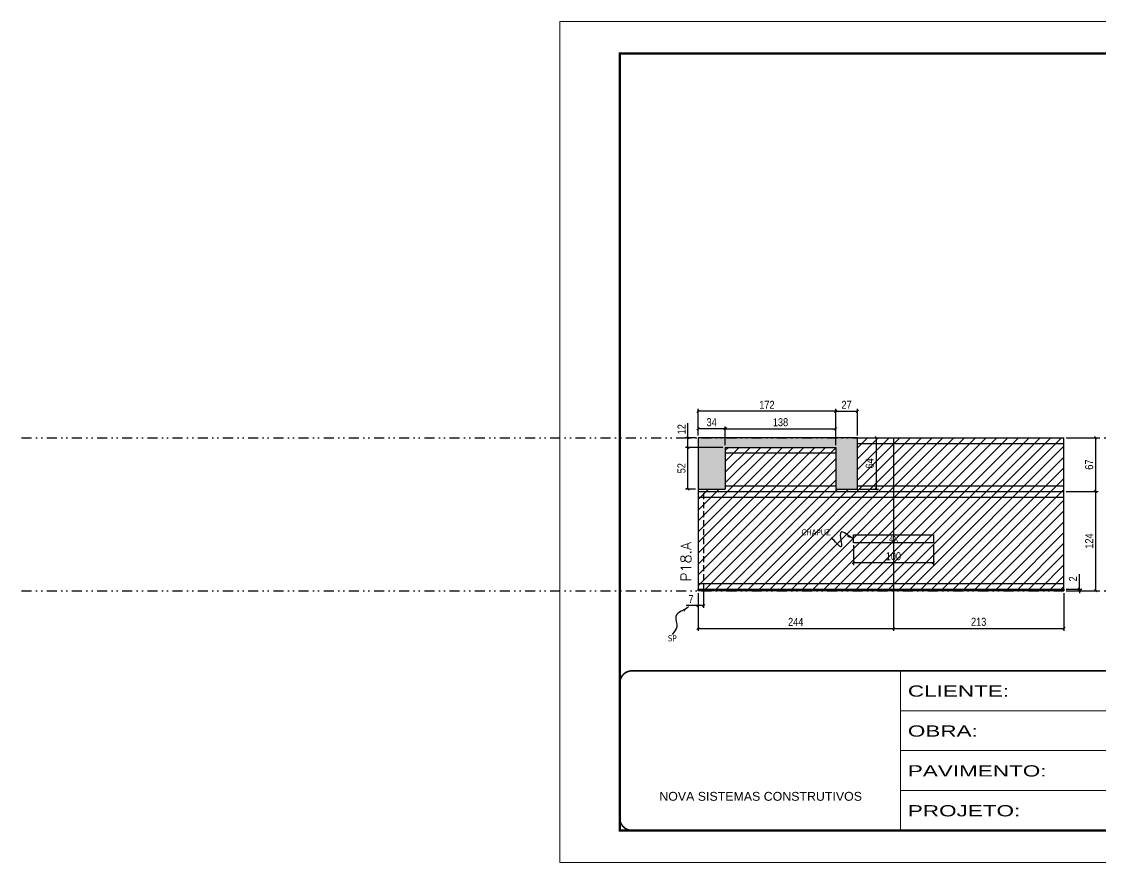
# Model space of a CAD drawing. Extents: x 13741 to 27878, y -21631 to 6985.
# Drawn here: x 13741 to 15089, y -4402 to -3352 of the extents above; entities that cross this region are included whole.
import ezdxf

# ---------------------------------------------------------------- set-up
doc = ezdxf.new("R2010")
doc.units = 0
for name, pattern in [('CONTINUO', [0]), ('DASHED', [0.75, 0.5, -0.25]), ('DIVIDE2', [0.625, 0.25, -0.125, 0, -0.125, 0, -0.125]), ('HIDDEN', [0.375, 0.25, -0.125])]:
    doc.linetypes.add(name, pattern=pattern)
for name, color, linetype in [('COTA', 241, 'Continuous'), ('Nível', 160, 'Continuous'), ('Painéis', 200, 'Continuous'), ('Romaneio', 10, 'Continuous'), ('SARR_2.2x10', 60, 'Continuous'), ('SARR_2.2x7', 40, 'Continuous'), ('Sarrafo de Pressão', 42, 'HIDDEN'), ('texto', 7, 'Continuous')]:
    doc.layers.add(name, color=color, linetype=linetype)
for name, color, linetype, lineweight in [('Folhas', 255, 'Continuous', 9), ('Hachura', 251, 'Continuous', 9), ('SARRAFO DE PRESSAO', 251, 'DASHED', 9), ('Texto Seção', 7, 'Continuous', 15)]:
    doc.layers.add(name, color=color, linetype=linetype, lineweight=lineweight)
doc.styles.add('ARIAL', font='arial.ttf')
doc.styles.add('COTA TECNICA', font='techl___.ttf', dxfattribs={"height": 10})
doc.styles.add('COTA TECNICA-50', font='techl___.ttf', dxfattribs={"height": 10})
doc.styles.add('REGUA-120', font='ROMANS.shx', dxfattribs={"height": 15})
doc.styles.get("Standard").update_dxf_attribs({"font": 'arial.ttf'})
doc.styles.add('Tecnologia', font='')
doc.styles.get('Tecnologia').set_extended_font_data('Forgotten Futurist')
doc.dimstyles.new('COTA PAINEL-50', dxfattribs={"dimtxt": 10, "dimasz": 3, "dimexe": 3, "dimexo": 3, "dimgap": 3, "dimtad": 1, "dimdec": 1, "dimzin": 12, "dimdsep": 46, "dimtxsty": 'COTA TECNICA-50', "dimblk1": 'OBLIQUE', "dimblk2": 'OBLIQUE', "dimsah": 1, "dimcen": 0.9, "dimclrd": 4, "dimclre": 4, "dimclrt": 240, "dimadec": 1, "dimazin": 3, "dimtfac": 1, "dimtdec": 1, "dimtmove": 0, "dimatfit": 3, "dimfxl": 1, "dimtolj": 1, "dimtzin": 12, "dimarcsym": 0})
doc.dimstyles.new('PAINEL', dxfattribs={"dimtxt": 10, "dimasz": 3, "dimexe": 3, "dimexo": 3, "dimgap": 3, "dimtad": 1, "dimdec": 1, "dimzin": 12, "dimdsep": 46, "dimtxsty": 'COTA TECNICA', "dimblk1": 'OBLIQUE', "dimblk2": 'OBLIQUE', "dimsah": 1, "dimcen": 0.9, "dimclrd": 4, "dimclre": 4, "dimclrt": 240, "dimadec": 1, "dimazin": 3, "dimtfac": 1, "dimtdec": 1, "dimtmove": 0, "dimatfit": 3, "dimfxl": 1, "dimtolj": 1, "dimtzin": 12, "dimarcsym": 0})
doc.dimstyles.get("Standard").update_dxf_attribs({"dimtxt": 0.18, "dimasz": 0.18, "dimexe": 0.18, "dimexo": 0.0625, "dimgap": 0.09, "dimtad": 0, "dimtih": 1, "dimtoh": 1, "dimdec": 4, "dimzin": 0, "dimdsep": 46, "dimtxsty": 'Standard', "dimcen": 0.09, "dimadec": 0, "dimazin": 0, "dimtfac": 1, "dimtdec": 4, "dimtofl": 0, "dimtmove": 0, "dimatfit": 3, "dimfxl": 1, "dimtolj": 1, "dimtzin": 0, "dimarcsym": 0})

# ---------------------------------------------------------------- blocks, each defined once
blk = doc.blocks.new('9999999999')
at = {"color": 30, "linetype": 'CONTINUO'}
for p, q in [((98564.6, 34230.2), (98564.6, 34429.4)), ((98564.6, 34379.6), (99584, 34379.6)), ((98564.6, 34329.8), (99488, 34329.8)), ((99584, 34329.8), (99488, 34329.8)), ((99488, 34329.8), (99488, 34230.2)), ((98564.6, 34280), (99488, 34280))]:
    blk.add_line(p, q, dxfattribs=at)
at = {"color": 30, "linetype": 'CONTINUO', "const_width": 2}
blk.add_lwpolyline([(99584, 34230.2), (99584, 34414.4, 0.414214), (99569, 34429.4), (98229, 34429.4, 0.414214), (98214, 34414.4), (98214, 34245.2, 0.414214), (98229, 34230.2), (99584, 34230.2)], format="xyb", dxfattribs=at)
at = {"layer": 'Folhas'}
blk.add_lwpolyline([(98139, 34190.2), (99624, 34190.2), (99624, 35240.2), (98139, 35240.2)], close=True, dxfattribs=at)
at = {"layer": 'Folhas', "color": 30, "const_width": 3}
blk.add_lwpolyline([(98214, 34230.2), (99584, 34230.2), (99584, 35200.2), (98214, 35200.2)], close=True, dxfattribs=at)
at = {"color": 7, "linetype": 'Continuous', "ltscale": 5, "style": 'ARIAL'}
for s, height, p in [('SKR', 15.48, (98837.7, 34393.1)), ('LEAF LOEFGREN', 15.483, (98837.7, 34343.3)), ('2° SUBSOLO SUPERIOR', 15.483, (98837.7, 34293.5)), ('NOVA SISTEMAS CONSTRUTIVOS', 11.059, (98263.2, 34267.2)), ('PILARES', 15.48, (98837.7, 34243.7))]:
    blk.add_text(s, height=height, dxfattribs=at).set_placement(p)
at = {"layer": 'Folhas', "color": 7, "style": 'Tecnologia', "width": 1.5}
for s, p in [('CLIENTE:', (98573.7, 34397.2)), ('OBRA:', (98573.7, 34347.3)), ('PAVIMENTO:', (98573.7, 34297.5)), ('PROJETO:', (98573.7, 34247.7))]:
    blk.add_text(s, height=14, dxfattribs=at).set_placement(p)
blk = doc.blocks.new('_Oblique')
at = {"color": 0, "linetype": 'ByBlock', "lineweight": -2}
blk.add_line((-0.5, -0.5), (0.5, 0.5), dxfattribs=at)
blk = doc.blocks.new('*D1737')
at = {"layer": 'COTA', "color": 4, "lineweight": -2, "transparency": 16777216}
for p, q in [((14586.1, -4066.2), (14586.1, -4084.7)), ((14593.1, -4064.2), (14593.1, -4084.7)), ((14586.1, -4081.7), (14571.4, -4081.7)), ((14593.1, -4081.7), (14586.1, -4081.7))]:
    blk.add_line(p, q, dxfattribs=at)
at = {"layer": 'Defpoints', "color": 0, "transparency": 16777216}
for p in [(14586.1, -4063.2), (14593.1, -4061.2), (14586.1, -4081.7)]:
    blk.add_point(p, dxfattribs=at)
at = {"layer": 'COTA', "color": 4, "lineweight": -2, "transparency": 16777216, "xscale": 3, "yscale": 3, "zscale": 3, "rotation": 180}
blk.add_blockref('_Oblique', (14586.1, -4081.7), dxfattribs=at)
at = {"layer": 'COTA', "color": 4, "lineweight": -2, "transparency": 16777216, "xscale": 3, "yscale": 3, "zscale": 3}
blk.add_blockref('_Oblique', (14593.1, -4081.7), dxfattribs=at)
at = {"layer": 'COTA', "color": 240, "transparency": 16777216, "insert": (14577.3, -4073.6), "char_height": 10, "attachment_point": 5, "style": 'COTA TECNICA-50'}
blk.add_mtext('\\A1;7', dxfattribs=at)
blk = doc.blocks.new('*D1738')
at = {"layer": 'Defpoints', "color": 0, "linetype": 'ByBlock', "transparency": 16777216}
for p in [(15043.1, -3939.2), (15082.8, -3939.2), (15043.1, -4063.2)]:
    blk.add_point(p, dxfattribs=at)
at = {"layer": 'Romaneio', "color": 4, "linetype": 'ByBlock', "lineweight": -2, "transparency": 16777216}
for p, q in [((15046.1, -3939.2), (15085.8, -3939.2)), ((15082.8, -4063.2), (15082.8, -3939.2)), ((15046.1, -4063.2), (15085.8, -4063.2))]:
    blk.add_line(p, q, dxfattribs=at)
at = {"layer": 'Romaneio', "color": 4, "linetype": 'ByBlock', "lineweight": -2, "transparency": 16777216, "xscale": 3, "yscale": 3, "zscale": 3}
for p, rotation in [((15082.8, -3939.2), 90), ((15082.8, -4063.2), 270)]:
    blk.add_blockref('_Oblique', p, dxfattribs=dict(at, rotation=rotation))
at = {"layer": 'Romaneio', "color": 240, "linetype": 'ByBlock', "transparency": 16777216, "insert": (15074.7, -4001.2), "char_height": 10, "attachment_point": 5, "rotation": 90, "style": 'COTA TECNICA'}
blk.add_mtext('\\A1;124', dxfattribs=at)
blk = doc.blocks.new('*D1739')
at = {"layer": 'Defpoints', "color": 0, "linetype": 'ByBlock', "transparency": 16777216}
for p in [(15043.1, -3939.2), (15082.8, -3939.2), (15043.1, -4063.2)]:
    blk.add_point(p, dxfattribs=at)
at = {"layer": 'Romaneio', "color": 4, "linetype": 'ByBlock', "lineweight": -2, "transparency": 16777216}
for p, q in [((15046.1, -3939.2), (15085.8, -3939.2)), ((15082.8, -4063.2), (15082.8, -3939.2)), ((15046.1, -4063.2), (15085.8, -4063.2))]:
    blk.add_line(p, q, dxfattribs=at)
at = {"layer": 'Romaneio', "color": 4, "linetype": 'ByBlock', "lineweight": -2, "transparency": 16777216, "xscale": 3, "yscale": 3, "zscale": 3}
for p, rotation in [((15082.8, -3939.2), 90), ((15082.8, -4063.2), 270)]:
    blk.add_blockref('_Oblique', p, dxfattribs=dict(at, rotation=rotation))
at = {"layer": 'Romaneio', "color": 240, "linetype": 'ByBlock', "transparency": 16777216, "insert": (15074.7, -4001.2), "char_height": 10, "attachment_point": 5, "rotation": 90, "style": 'COTA TECNICA'}
blk.add_mtext('\\A1;124', dxfattribs=at)
blk = doc.blocks.new('*D1740')
at = {"layer": 'COTA', "color": 4, "lineweight": -2, "transparency": 16777216}
for p, q in [((15062.4, -4061.2), (15062.4, -4042.4)), ((15046.1, -4061.2), (15065.4, -4061.2)), ((15046.1, -4063.2), (15065.4, -4063.2)), ((15062.4, -4063.2), (15062.4, -4061.2)), ((15062.4, -4063.2), (15062.4, -4066.2))]:
    blk.add_line(p, q, dxfattribs=at)
at = {"layer": 'Defpoints', "color": 0, "transparency": 16777216}
for p in [(15043.1, -4061.2), (15043.1, -4063.2), (15062.4, -4063.2)]:
    blk.add_point(p, dxfattribs=at)
at = {"layer": 'COTA', "color": 4, "lineweight": -2, "transparency": 16777216, "xscale": 3, "yscale": 3, "zscale": 3}
for p, rotation in [((15062.4, -4061.2), 270), ((15062.4, -4063.2), 90)]:
    blk.add_blockref('_Oblique', p, dxfattribs=dict(at, rotation=rotation))
at = {"layer": 'COTA', "color": 240, "transparency": 16777216, "insert": (15054.4, -4048.4), "char_height": 10, "attachment_point": 5, "rotation": 90, "style": 'COTA TECNICA-50'}
blk.add_mtext('\\A1;2', dxfattribs=at)
blk = doc.blocks.new('*D1744')
at = {"layer": 'COTA', "color": 4, "lineweight": -2, "transparency": 16777216}
for p, q in [((14586.1, -4066.2), (14586.1, -4113.2)), ((14830.1, -4064.2), (14830.1, -4113.2)), ((14586.1, -4110.2), (14830.1, -4110.2))]:
    blk.add_line(p, q, dxfattribs=at)
at = {"layer": 'Defpoints', "color": 0, "transparency": 16777216}
for p in [(14586.1, -4063.2), (14830.1, -4061.2), (14830.1, -4110.2)]:
    blk.add_point(p, dxfattribs=at)
at = {"layer": 'COTA', "color": 4, "lineweight": -2, "transparency": 16777216, "xscale": 3, "yscale": 3, "zscale": 3, "rotation": 180}
blk.add_blockref('_Oblique', (14586.1, -4110.2), dxfattribs=at)
at = {"layer": 'COTA', "color": 4, "lineweight": -2, "transparency": 16777216, "xscale": 3, "yscale": 3, "zscale": 3}
blk.add_blockref('_Oblique', (14830.1, -4110.2), dxfattribs=at)
at = {"layer": 'COTA', "color": 240, "transparency": 16777216, "insert": (14708.1, -4102.1), "char_height": 10, "attachment_point": 5, "style": 'COTA TECNICA-50'}
blk.add_mtext('\\A1;244', dxfattribs=at)
blk = doc.blocks.new('*D1745')
at = {"layer": 'COTA', "color": 4, "lineweight": -2, "transparency": 16777216}
for p, q in [((14830.1, -4064.2), (14830.1, -4113.2)), ((15043.1, -4066.2), (15043.1, -4113.2)), ((14830.1, -4110.2), (15043.1, -4110.2))]:
    blk.add_line(p, q, dxfattribs=at)
at = {"layer": 'Defpoints', "color": 0, "transparency": 16777216}
for p in [(14830.1, -4061.2), (15043.1, -4063.2), (15043.1, -4110.2)]:
    blk.add_point(p, dxfattribs=at)
at = {"layer": 'COTA', "color": 4, "lineweight": -2, "transparency": 16777216, "xscale": 3, "yscale": 3, "zscale": 3, "rotation": 180}
blk.add_blockref('_Oblique', (14830.1, -4110.2), dxfattribs=at)
at = {"layer": 'COTA', "color": 4, "lineweight": -2, "transparency": 16777216, "xscale": 3, "yscale": 3, "zscale": 3}
blk.add_blockref('_Oblique', (15043.1, -4110.2), dxfattribs=at)
at = {"layer": 'COTA', "color": 240, "transparency": 16777216, "insert": (14936.6, -4102), "char_height": 10, "attachment_point": 5, "style": 'COTA TECNICA-50'}
blk.add_mtext('\\A1;213', dxfattribs=at)
blk = doc.blocks.new('*D1746')
at = {"layer": 'COTA', "color": 4, "linetype": 'ByBlock', "lineweight": -2, "transparency": 16777216}
for p, q in [((14780.1, -4006.3), (14780.1, -4031.2)), ((14880.1, -4006.3), (14880.1, -4031.2)), ((14880.1, -4028.2), (14780.1, -4028.2))]:
    blk.add_line(p, q, dxfattribs=at)
at = {"layer": 'Defpoints', "color": 0, "linetype": 'ByBlock', "transparency": 16777216}
for p in [(14780.1, -4003.3), (14880.1, -4003.3), (14780.1, -4028.2)]:
    blk.add_point(p, dxfattribs=at)
at = {"layer": 'COTA', "color": 4, "linetype": 'ByBlock', "lineweight": -2, "transparency": 16777216, "xscale": 3, "yscale": 3, "zscale": 3, "rotation": 180}
blk.add_blockref('_Oblique', (14780.1, -4028.2), dxfattribs=at)
at = {"layer": 'COTA', "color": 4, "linetype": 'ByBlock', "lineweight": -2, "transparency": 16777216, "xscale": 3, "yscale": 3, "zscale": 3}
blk.add_blockref('_Oblique', (14880.1, -4028.2), dxfattribs=at)
at = {"layer": 'COTA', "color": 240, "linetype": 'ByBlock', "transparency": 16777216, "insert": (14830.1, -4020.1), "char_height": 10, "attachment_point": 5, "style": 'COTA TECNICA'}
blk.add_mtext('\\A1;100', dxfattribs=at)
blk = doc.blocks.new('*D1770')
at = {"layer": 'COTA', "color": 4, "lineweight": -2, "transparency": 16777216}
for p, q in [((14586.1, -3869.2), (14586.1, -3858)), ((14620.1, -3861), (14586.1, -3861)), ((14620.1, -3881.2), (14620.1, -3858))]:
    blk.add_line(p, q, dxfattribs=at)
at = {"layer": 'Defpoints', "color": 0, "transparency": 16777216}
for p in [(14586.1, -3861), (14586.1, -3872.2), (14620.1, -3884.2)]:
    blk.add_point(p, dxfattribs=at)
at = {"layer": 'COTA', "color": 4, "lineweight": -2, "transparency": 16777216, "xscale": 3, "yscale": 3, "zscale": 3, "rotation": 180}
blk.add_blockref('_Oblique', (14586.1, -3861), dxfattribs=at)
at = {"layer": 'COTA', "color": 4, "lineweight": -2, "transparency": 16777216, "xscale": 3, "yscale": 3, "zscale": 3}
blk.add_blockref('_Oblique', (14620.1, -3861), dxfattribs=at)
at = {"layer": 'COTA', "color": 240, "transparency": 16777216, "insert": (14603.1, -3852.8), "char_height": 10, "attachment_point": 5, "style": 'COTA TECNICA'}
blk.add_mtext('\\A1;34', dxfattribs=at)
blk = doc.blocks.new('*D1771')
at = {"layer": 'COTA', "color": 4, "lineweight": -2, "transparency": 16777216}
for p, q in [((14620.1, -3881.2), (14620.1, -3858)), ((14620.1, -3861), (14758.1, -3861)), ((14758.1, -3881.2), (14758.1, -3858))]:
    blk.add_line(p, q, dxfattribs=at)
at = {"layer": 'Defpoints', "color": 0, "transparency": 16777216}
for p in [(14758.1, -3861), (14620.1, -3884.2), (14758.1, -3884.2)]:
    blk.add_point(p, dxfattribs=at)
at = {"layer": 'COTA', "color": 4, "lineweight": -2, "transparency": 16777216, "xscale": 3, "yscale": 3, "zscale": 3, "rotation": 180}
blk.add_blockref('_Oblique', (14620.1, -3861), dxfattribs=at)
at = {"layer": 'COTA', "color": 4, "lineweight": -2, "transparency": 16777216, "xscale": 3, "yscale": 3, "zscale": 3}
blk.add_blockref('_Oblique', (14758.1, -3861), dxfattribs=at)
at = {"layer": 'COTA', "color": 240, "transparency": 16777216, "insert": (14689.1, -3852.8), "char_height": 10, "attachment_point": 5, "style": 'COTA TECNICA'}
blk.add_mtext('\\A1;138', dxfattribs=at)
blk = doc.blocks.new('*D1772')
at = {"layer": 'COTA', "color": 4, "lineweight": -2, "transparency": 16777216}
for p, q in [((14758.1, -3881.2), (14758.1, -3836.1)), ((14758.1, -3839.1), (14785.1, -3839.1)), ((14785.1, -3869.2), (14785.1, -3836.1))]:
    blk.add_line(p, q, dxfattribs=at)
at = {"layer": 'Defpoints', "color": 0, "transparency": 16777216}
for p in [(14785.1, -3839.1), (14785.1, -3872.2), (14758.1, -3884.2)]:
    blk.add_point(p, dxfattribs=at)
at = {"layer": 'COTA', "color": 4, "lineweight": -2, "transparency": 16777216, "xscale": 3, "yscale": 3, "zscale": 3, "rotation": 180}
blk.add_blockref('_Oblique', (14758.1, -3839.1), dxfattribs=at)
at = {"layer": 'COTA', "color": 4, "lineweight": -2, "transparency": 16777216, "xscale": 3, "yscale": 3, "zscale": 3}
blk.add_blockref('_Oblique', (14785.1, -3839.1), dxfattribs=at)
at = {"layer": 'COTA', "color": 240, "transparency": 16777216, "insert": (14771.6, -3831), "char_height": 10, "attachment_point": 5, "style": 'COTA TECNICA'}
blk.add_mtext('\\A1;27', dxfattribs=at)
blk = doc.blocks.new('*D1773')
at = {"layer": 'COTA', "color": 4, "lineweight": -2, "transparency": 16777216}
for p, q in [((14617.1, -3884.2), (14570.5, -3884.2)), ((14573.5, -3936.2), (14573.5, -3884.2)), ((14583.1, -3936.2), (14570.5, -3936.2))]:
    blk.add_line(p, q, dxfattribs=at)
at = {"layer": 'Defpoints', "color": 0, "transparency": 16777216}
for p in [(14573.5, -3884.2), (14620.1, -3884.2), (14586.1, -3936.2)]:
    blk.add_point(p, dxfattribs=at)
at = {"layer": 'COTA', "color": 4, "lineweight": -2, "transparency": 16777216, "xscale": 3, "yscale": 3, "zscale": 3}
for p, rotation in [((14573.5, -3884.2), 90), ((14573.5, -3936.2), 270)]:
    blk.add_blockref('_Oblique', p, dxfattribs=dict(at, rotation=rotation))
at = {"layer": 'COTA', "color": 240, "transparency": 16777216, "insert": (14565.4, -3910.2), "char_height": 10, "attachment_point": 5, "rotation": 90, "style": 'COTA TECNICA'}
blk.add_mtext('\\A1;52', dxfattribs=at)
blk = doc.blocks.new('*D1774')
at = {"layer": 'COTA', "color": 4, "lineweight": -2, "transparency": 16777216}
for p, q in [((14573.5, -3872.2), (14573.5, -3853.9)), ((14583.1, -3872.2), (14570.5, -3872.2)), ((14573.5, -3884.2), (14573.5, -3872.2)), ((14617.1, -3884.2), (14570.5, -3884.2))]:
    blk.add_line(p, q, dxfattribs=at)
at = {"layer": 'Defpoints', "color": 0, "transparency": 16777216}
for p in [(14573.5, -3872.2), (14586.1, -3872.2), (14620.1, -3884.2)]:
    blk.add_point(p, dxfattribs=at)
at = {"layer": 'COTA', "color": 4, "lineweight": -2, "transparency": 16777216, "xscale": 3, "yscale": 3, "zscale": 3}
for p, rotation in [((14573.5, -3872.2), 90), ((14573.5, -3884.2), 270)]:
    blk.add_blockref('_Oblique', p, dxfattribs=dict(at, rotation=rotation))
at = {"layer": 'COTA', "color": 240, "transparency": 16777216, "insert": (14565.5, -3861.5), "char_height": 10, "attachment_point": 5, "rotation": 90, "style": 'COTA TECNICA'}
blk.add_mtext('\\A1;12', dxfattribs=at)
blk = doc.blocks.new('*D1775')
at = {"layer": 'COTA', "color": 4, "lineweight": -2, "transparency": 16777216}
for p, q in [((14788.1, -3872.2), (14811.7, -3872.2)), ((14808.7, -3872.2), (14808.7, -3936.2)), ((14788.1, -3936.2), (14811.7, -3936.2))]:
    blk.add_line(p, q, dxfattribs=at)
at = {"layer": 'Defpoints', "color": 0, "transparency": 16777216}
for p in [(14785.1, -3872.2), (14785.1, -3936.2), (14808.7, -3936.2)]:
    blk.add_point(p, dxfattribs=at)
at = {"layer": 'COTA', "color": 4, "lineweight": -2, "transparency": 16777216, "xscale": 3, "yscale": 3, "zscale": 3}
for p, rotation in [((14808.7, -3872.2), 90), ((14808.7, -3936.2), 270)]:
    blk.add_blockref('_Oblique', p, dxfattribs=dict(at, rotation=rotation))
at = {"layer": 'COTA', "color": 240, "transparency": 16777216, "insert": (14800.6, -3904.2), "char_height": 10, "attachment_point": 5, "rotation": 90, "style": 'COTA TECNICA'}
blk.add_mtext('\\A1;64', dxfattribs=at)
blk = doc.blocks.new('*D1776')
at = {"layer": 'COTA', "color": 4, "lineweight": -2, "transparency": 16777216}
for p, q in [((15046.1, -3872.2), (15085.8, -3872.2)), ((15082.8, -3939.2), (15082.8, -3872.2)), ((15046.1, -3939.2), (15085.8, -3939.2))]:
    blk.add_line(p, q, dxfattribs=at)
at = {"layer": 'Defpoints', "color": 0, "transparency": 16777216}
for p in [(15043.1, -3872.2), (15082.8, -3872.2), (15043.1, -3939.2)]:
    blk.add_point(p, dxfattribs=at)
at = {"layer": 'COTA', "color": 4, "lineweight": -2, "transparency": 16777216, "xscale": 3, "yscale": 3, "zscale": 3}
for p, rotation in [((15082.8, -3872.2), 90), ((15082.8, -3939.2), 270)]:
    blk.add_blockref('_Oblique', p, dxfattribs=dict(at, rotation=rotation))
at = {"layer": 'COTA', "color": 240, "transparency": 16777216, "insert": (15074.7, -3905.7), "char_height": 10, "attachment_point": 5, "rotation": 90, "style": 'COTA TECNICA'}
blk.add_mtext('\\A1;67', dxfattribs=at)
blk = doc.blocks.new('*D1777')
at = {"layer": 'COTA', "color": 4, "lineweight": -2, "transparency": 16777216}
for p, q in [((14586.1, -3869.2), (14586.1, -3836.1)), ((14758.1, -3839.1), (14586.1, -3839.1)), ((14758.1, -3881.2), (14758.1, -3836.1))]:
    blk.add_line(p, q, dxfattribs=at)
at = {"layer": 'Defpoints', "color": 0, "transparency": 16777216}
for p in [(14586.1, -3839.1), (14586.1, -3872.2), (14758.1, -3884.2)]:
    blk.add_point(p, dxfattribs=at)
at = {"layer": 'COTA', "color": 4, "lineweight": -2, "transparency": 16777216, "xscale": 3, "yscale": 3, "zscale": 3, "rotation": 180}
blk.add_blockref('_Oblique', (14586.1, -3839.1), dxfattribs=at)
at = {"layer": 'COTA', "color": 4, "lineweight": -2, "transparency": 16777216, "xscale": 3, "yscale": 3, "zscale": 3}
blk.add_blockref('_Oblique', (14758.1, -3839.1), dxfattribs=at)
at = {"layer": 'COTA', "color": 240, "transparency": 16777216, "insert": (14672.1, -3831), "char_height": 10, "attachment_point": 5, "style": 'COTA TECNICA'}
blk.add_mtext('\\A1;172', dxfattribs=at)

msp = doc.modelspace()

# ---------------------------------------------------------------- hatches: boundary and pattern name
at = {"layer": 'COTA'}
h = msp.add_hatch(dxfattribs=at)
h.set_pattern_fill('AR-CONC', color=256, scale=0.03)
h.paths.add_polyline_path([(14785.15, -3872.17), (14586.15, -3872.17), (14586.15, -3936.17), (14620.15, -3936.17), (14620.15, -3884.17), (14758.15, -3884.17), (14758.15, -3936.17), (14785.15, -3936.17)])
at = {"layer": 'Hachura', "linetype": 'ByBlock'}
h = msp.add_hatch(dxfattribs=at)
h.set_pattern_fill('ANSI31', color=256, scale=3)
h.paths.add_polyline_path([(14620.15, -3884.17), (14620.15, -3936.17), (14586.15, -3936.17), (14586.15, -3939.17), (14758.15, -3939.17), (14758.15, -3884.17)])
h.paths.add_polyline_path([(14586.15, -3939.17), (14586.15, -4061.17), (14830.15, -4061.17), (14830.15, -3939.17)])
h.paths.add_polyline_path([(14830.15, -3872.17), (14785.15, -3872.17), (14785.15, -3936.17), (14758.15, -3936.17), (14758.15, -3939.17), (14830.15, -3939.17)])
h.paths.add_polyline_path([(15043.15, -3939.17), (15043.15, -3872.17), (14830.15, -3872.17), (14830.15, -3939.17)])
h.paths.add_polyline_path([(14830.15, -3939.17), (14830.15, -4061.17), (15043.15, -4061.17), (15043.15, -3939.17)])

# ---------------------------------------------------------------- linework, layer by layer
at = {"layer": 'COTA'}
for p, q in [((14785.15, -3872.17), (14586.15, -3872.17)), ((14586.15, -3872.17), (14586.15, -3936.17))]:
    msp.add_line(p, q, dxfattribs=at)
at = {"layer": 'Nível', "color": 4, "linetype": 'DIVIDE2', "ltscale": 50}
for p, q in [((13741.09, -3872.17), (21531.15, -3872.17)), ((13741.09, -4063.17), (21531.15, -4063.17))]:
    msp.add_line(p, q, dxfattribs=at)
at = {"layer": 'Painéis'}
for p, q in [((14785.15, -3872.17), (15043.15, -3872.17)), ((14785.15, -3936.17), (14785.15, -3872.17)), ((14830.15, -3872.17), (14830.15, -4061.17)), ((15043.15, -3939.17), (15043.15, -3872.17)), ((14620.15, -3884.17), (14620.15, -3936.17)), ((14620.15, -3884.17), (14758.15, -3884.17)), ((14758.15, -3884.17), (14758.15, -3939.17)), ((14586.15, -3936.17), (14586.15, -3939.17)), ((14586.15, -3936.17), (14620.15, -3936.17)), ((14586.15, -3939.17), (15043.15, -3939.17)), ((14586.15, -3939.17), (14586.15, -4061.17)), ((14758.15, -3936.17), (14785.15, -3936.17)), ((15043.15, -4061.17), (15043.15, -3939.17)), ((14586.15, -4061.17), (15043.15, -4061.17))]:
    msp.add_line(p, q, dxfattribs=at)
msp.add_lwpolyline([(15043.15, -4063.17), (14586.15, -4063.17), (14586.15, -4061.17), (15043.15, -4061.17)], close=True, dxfattribs=at)
at = {"layer": 'SARR_2.2x10'}
msp.add_lwpolyline([(14780.15, -3993.32), (14880.15, -3993.32), (14880.15, -4003.32), (14780.15, -4003.32)], close=True, dxfattribs=at)
at = {"layer": 'SARR_2.2x7'}
for p, q in [((14785.15, -3879.17), (14830.15, -3879.17)), ((14830.15, -3879.17), (15043.15, -3879.17)), ((14620.15, -3891.17), (14758.15, -3891.17)), ((14620.15, -3932.17), (14758.15, -3932.17)), ((14785.15, -3932.17), (14830.15, -3932.17)), ((14830.15, -3932.17), (15043.15, -3932.17)), ((14586.15, -3946.17), (14830.15, -3946.17)), ((14830.15, -3946.17), (15043.15, -3946.17)), ((14586.15, -4054.17), (14830.15, -4054.17)), ((14830.15, -4054.17), (15043.15, -4054.17))]:
    msp.add_line(p, q, dxfattribs=at)
at = {"layer": 'Sarrafo de Pressão', "ltscale": 30}
msp.add_line((14593.15, -4061.17), (14593.15, -3939.17), dxfattribs=at)

# ---------------------------------------------------------------- block references
at = {"layer": 'SARRAFO DE PRESSAO', "color": 6, "linetype": 'ByBlock'}
msp.add_blockref('9999999999', (-83725.51, -38592.65), dxfattribs=at)

# ---------------------------------------------------------------- texts
at = {"layer": 'texto', "color": 0, "char_height": 7.5, "attachment_point": 5}
for s, insert in [('{\\fTahoma|b0|i0|c0|p34;\\C4;CHAPUZ}', (14733.59, -3990.31)), ('{\\fTahoma|b0|i0|c0|p34;\\C4;4X}', (14830.54, -3998.62)), ('{\\fTahoma|b0|i0|c0|p34;\\C4;SP}', (14553.9, -4122.66))]:
    msp.add_mtext(s, dxfattribs=dict(at, insert=insert))
at = {"layer": 'Texto Seção', "insert": (14577.53, -4051.91), "char_height": 13, "width": 285.3299, "attachment_point": 7, "rotation": 90, "style": 'REGUA-120'}
msp.add_mtext('P18.A', dxfattribs=at)

# ---------------------------------------------------------------- dimensions: what is measured, and where the dimension line sits
at = {"layer": 'COTA'}
for base, p1, p2, dimstyle, picture, middle in [((14586.15, -3839.11), (14758.15, -3884.17), (14586.15, -3872.17), 'PAINEL', '*D1777', (14672.15, -3831.04)), ((14785.15, -3839.11), (14758.15, -3884.17), (14785.15, -3872.17), 'PAINEL', '*D1772', (14771.65, -3831.04)), ((14586.15, -3861.02), (14620.15, -3884.17), (14586.15, -3872.17), 'PAINEL', '*D1770', (14603.15, -3852.8)), ((14758.15, -3861.02), (14620.15, -3884.17), (14758.15, -3884.17), 'PAINEL', '*D1771', (14689.15, -3852.78)), ((14830.15, -4110.2), (14586.15, -4063.17), (14830.15, -4061.17), 'COTA PAINEL-50', '*D1744', (14708.15, -4102.12)), ((15043.15, -4110.2), (14830.15, -4061.17), (15043.15, -4063.17), 'COTA PAINEL-50', '*D1745', (14936.65, -4101.98))]:
    dim = msp.add_linear_dim(base=base, p1=p1, p2=p2, dimstyle=dimstyle, dxfattribs=at)
    dim.commit()
    dim.dimension.update_dxf_attribs({"geometry": picture, "text_midpoint": middle})
for base, p1, p2, angle, dimstyle, picture, middle in [((14573.54, -3872.17), (14620.15, -3884.17), (14586.15, -3872.17), 90, 'PAINEL', '*D1774', (14565.48, -3861.51)), ((14808.71, -3936.17), (14785.15, -3872.17), (14785.15, -3936.17), 90, 'PAINEL', '*D1775', (14800.61, -3904.17)), ((15082.79, -3872.17), (15043.15, -3939.17), (15043.15, -3872.17), 90, 'PAINEL', '*D1776', (15074.68, -3905.67)), ((14573.54, -3884.17), (14586.15, -3936.17), (14620.15, -3884.17), 90, 'PAINEL', '*D1773', (14565.43, -3910.17)), ((14586.15, -4081.68), (14593.15, -4061.17), (14586.15, -4063.17), 180, 'COTA PAINEL-50', '*D1737', (14577.28, -4073.6))]:
    dim = msp.add_linear_dim(base=base, p1=p1, p2=p2, angle=angle, dimstyle=dimstyle, dxfattribs=at)
    dim.commit()
    dim.dimension.update_dxf_attribs({"geometry": picture, "text_midpoint": middle})
at = {"layer": 'COTA', "linetype": 'ByBlock'}
dim = msp.add_linear_dim(base=(14780.15, -4028.25), p1=(14880.15, -4003.32), p2=(14780.15, -4003.32), dimstyle='PAINEL', dxfattribs=at)
dim.commit()
dim.dimension.update_dxf_attribs({"geometry": '*D1746', "text_midpoint": (14830.15, -4020.15)})
at = {"layer": 'COTA'}
dim = msp.add_linear_dim(base=(15062.4, -4063.17), p1=(15043.15, -4061.17), p2=(15043.15, -4063.17), angle=90, dimstyle='COTA PAINEL-50', dxfattribs=at)
dim.commit()
dim.dimension.update_dxf_attribs({"geometry": '*D1740', "text_midpoint": (15062.4, -4048.42), "dimtype": 160})
at = {"layer": 'Romaneio', "linetype": 'ByBlock'}
for picture in ['*D1738', '*D1739']:
    dim = msp.add_aligned_dim(p1=(15043.15, -4063.17), p2=(15043.15, -3939.17), distance=-39.64, dimstyle='PAINEL', dxfattribs=at)
    dim.commit()
    dim.dimension.update_dxf_attribs({"geometry": picture, "text_midpoint": (15074.71, -4001.17)})

# ---------------------------------------------------------------- leaders
at = {"layer": 'COTA', "path_type": 1}
for points in [[(14780.15, -3998.32), (14764.36, -3990.31), (14764.95, -4008.18), (14752.51, -3997.04)], [(14574.32, -4083.35), (14558.53, -4095.18), (14559.46, -4108.19), (14553.9, -4117.97)]]:
    msp.add_leader(points, dimstyle='Standard', override={"dimasz": 8}, dxfattribs=at)

doc.saveas('drawing.dxf')
